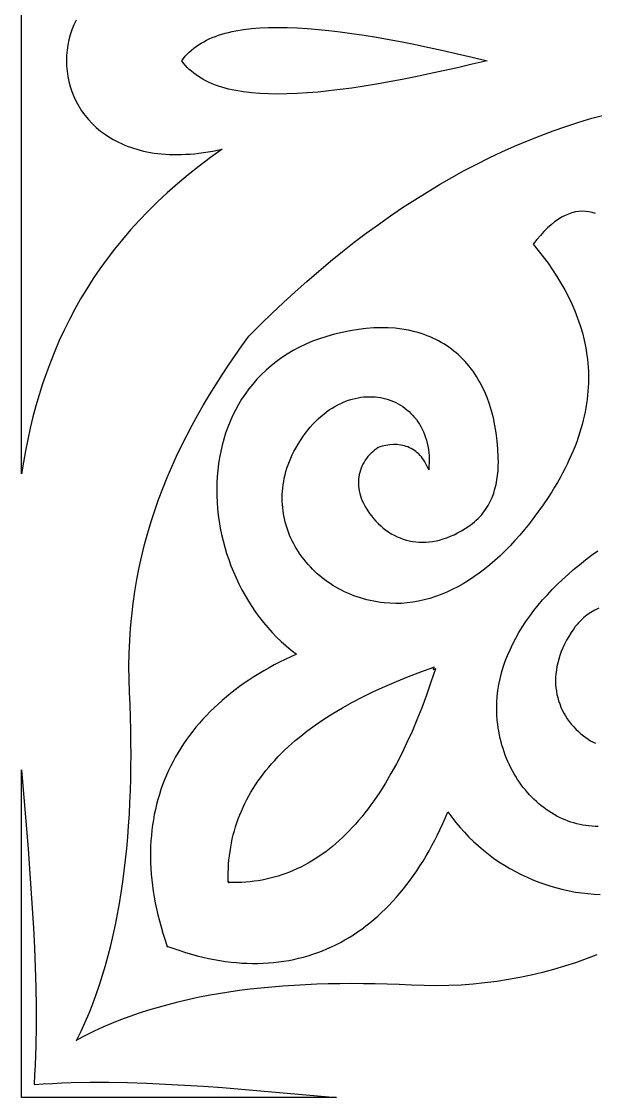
# Model space of a CAD drawing. Extents: x -375 to 375, y -1025 to 1025.
# Drawn here: x -275 to -231.8, y -312.1 to -231.1 of the extents above; entities that cross this region are included whole.
import ezdxf

# ---------------------------------------------------------------- set-up
doc = ezdxf.new("R2010")
doc.units = 0
doc.layers.add('LAYER_1', color=18, linetype='CONTINUOUS')

msp = doc.modelspace()

# ---------------------------------------------------------------- linework, layer by layer
at = {"layer": 'LAYER_1'}
for points in [[(-270.892, -231.03), (-271.063, -231.393), (-271.212, -231.764), (-271.338, -232.142), (-271.441, -232.525), (-271.521, -232.912), (-271.579, -233.303), (-271.613, -233.696), (-271.624, -234.09), (-271.624, -234.091), (-271.624, -234.091), (-271.613, -234.485), (-271.579, -234.878), (-271.521, -235.269), (-271.441, -235.656), (-271.338, -236.04), (-271.212, -236.417), (-271.063, -236.788), (-270.892, -237.152), (-270.697, -237.506), (-270.48, -237.851), (-270.239, -238.185), (-269.976, -238.507), (-269.69, -238.816), (-269.381, -239.11), (-269.049, -239.39), (-268.694, -239.653), (-268.508, -239.778), (-268.316, -239.898), (-268.118, -240.014), (-267.915, -240.125), (-267.706, -240.232), (-267.492, -240.333), (-267.271, -240.429), (-267.045, -240.519), (-266.813, -240.604), (-266.576, -240.684), (-266.332, -240.758), (-266.083, -240.826), (-265.829, -240.888), (-265.568, -240.944), (-265.302, -240.993), (-265.03, -241.037), (-264.753, -241.073), (-264.469, -241.103), (-264.18, -241.126), (-263.885, -241.142), (-263.585, -241.151), (-263.278, -241.153), (-262.966, -241.148), (-262.649, -241.135), (-262.325, -241.114), (-261.996, -241.086), (-261.661, -241.049), (-261.321, -241.005), (-260.974, -240.952), (-260.622, -240.892), (-260.265, -240.822), (-259.901, -240.744), (-260.792, -241.382), (-261.651, -242.029), (-262.478, -242.685), (-263.273, -243.351), (-264.037, -244.027), (-264.771, -244.711), (-265.474, -245.404), (-266.149, -246.106), (-266.795, -246.817), (-267.412, -247.536), (-268.002, -248.263), (-268.565, -248.998), (-269.101, -249.742), (-269.612, -250.493), (-270.097, -251.252), (-270.557, -252.018), (-270.993, -252.792), (-271.405, -253.573), (-271.794, -254.362), (-272.16, -255.157), (-272.505, -255.958), (-272.828, -256.767), (-273.13, -257.581), (-273.412, -258.402), (-273.674, -259.23), (-273.916, -260.063), (-274.14, -260.902), (-274.346, -261.747), (-274.535, -262.597), (-274.706, -263.452), (-274.861, -264.313), (-275, -265.179), (-275, -203.005)], [(-231.735, -301.39), (-232.535, -301.693), (-233.344, -301.977), (-234.161, -302.242), (-234.987, -302.486), (-235.822, -302.71), (-236.667, -302.912), (-237.521, -303.093), (-238.386, -303.252), (-239.26, -303.388), (-240.144, -303.501), (-241.039, -303.59), (-241.945, -303.656), (-242.861, -303.697), (-243.789, -303.712), (-244.728, -303.702), (-245.678, -303.667), (-246.592, -303.625), (-247.499, -303.593), (-248.399, -303.569), (-249.293, -303.555), (-250.179, -303.551), (-251.058, -303.556), (-251.929, -303.572), (-252.793, -303.597), (-253.649, -303.633), (-254.497, -303.68), (-255.337, -303.737), (-256.168, -303.805), (-256.991, -303.884), (-257.806, -303.975), (-258.612, -304.078), (-259.409, -304.192), (-260.197, -304.318), (-260.976, -304.456), (-261.745, -304.607), (-262.505, -304.77), (-263.256, -304.946), (-263.996, -305.135), (-264.727, -305.337), (-265.447, -305.553), (-266.157, -305.782), (-266.856, -306.025), (-267.545, -306.282), (-268.223, -306.554), (-268.89, -306.839), (-269.546, -307.14), (-270.191, -307.455), (-270.825, -307.785), (-270.88, -307.844), (-270.871, -307.825), (-270.891, -307.833), (-270.833, -307.775), (-270.516, -307.116), (-270.213, -306.446), (-269.925, -305.763), (-269.65, -305.069), (-269.389, -304.363), (-269.142, -303.647), (-268.909, -302.919), (-268.688, -302.18), (-268.481, -301.431), (-268.287, -300.671), (-268.105, -299.901), (-267.936, -299.12), (-267.779, -298.33), (-267.634, -297.529), (-267.501, -296.719), (-267.38, -295.899), (-267.27, -295.07), (-267.172, -294.231), (-267.085, -293.384), (-267.008, -292.527), (-266.943, -291.662), (-266.888, -290.788), (-266.843, -289.906), (-266.809, -289.015), (-266.784, -288.117), (-266.769, -287.21), (-266.764, -286.296), (-266.769, -285.374), (-266.782, -284.445), (-266.804, -283.508), (-266.836, -282.565), (-266.875, -281.614), (-266.91, -280.625), (-266.919, -279.648), (-266.904, -278.683), (-266.865, -277.73), (-266.802, -276.788), (-266.716, -275.857), (-266.607, -274.936), (-266.477, -274.027), (-266.324, -273.128), (-266.15, -272.239), (-265.955, -271.36), (-265.74, -270.491), (-265.506, -269.631), (-265.251, -268.781), (-264.978, -267.94), (-264.687, -267.108), (-264.377, -266.284), (-264.05, -265.469), (-263.706, -264.662), (-263.345, -263.863), (-262.969, -263.072), (-262.577, -262.289), (-262.169, -261.512), (-261.747, -260.743), (-261.311, -259.981), (-260.861, -259.225), (-260.397, -258.476), (-259.921, -257.733), (-259.433, -256.996), (-258.933, -256.265), (-258.421, -255.539), (-257.899, -254.819), (-257.034, -253.954), (-256.166, -253.11), (-255.293, -252.285), (-254.417, -251.48), (-253.536, -250.695), (-252.651, -249.93), (-251.762, -249.185), (-250.869, -248.461), (-249.972, -247.758), (-249.071, -247.075), (-248.165, -246.412), (-247.256, -245.771), (-246.341, -245.15), (-245.423, -244.551), (-244.5, -243.972), (-243.573, -243.415), (-242.642, -242.879), (-241.706, -242.365), (-240.765, -241.872), (-239.821, -241.401), (-238.871, -240.952), (-237.917, -240.524), (-236.959, -240.119), (-235.996, -239.736), (-235.028, -239.375), (-234.056, -239.036), (-233.079, -238.72), (-232.097, -238.426), (-231.111, -238.155)], [(-231.828, -245.588), (-232.078, -245.512), (-232.33, -245.458), (-232.582, -245.428), (-232.836, -245.42), (-233.091, -245.436), (-233.347, -245.475), (-233.604, -245.539), (-233.863, -245.627), (-234.122, -245.74), (-234.383, -245.877), (-234.645, -246.039), (-234.909, -246.227), (-235.174, -246.441), (-235.44, -246.68), (-235.707, -246.946), (-235.976, -247.238), (-236.246, -247.557), (-236.518, -247.903), (-236.132, -248.374), (-235.76, -248.851), (-235.403, -249.336), (-235.062, -249.827), (-234.736, -250.326), (-234.428, -250.831), (-234.138, -251.343), (-233.867, -251.862), (-233.616, -252.388), (-233.384, -252.922), (-233.175, -253.462), (-232.987, -254.01), (-232.822, -254.565), (-232.681, -255.127), (-232.564, -255.696), (-232.472, -256.273), (-232.437, -256.564), (-232.407, -256.857), (-232.385, -257.152), (-232.369, -257.448), (-232.36, -257.747), (-232.359, -258.047), (-232.364, -258.35), (-232.377, -258.654), (-232.397, -258.96), (-232.424, -259.268), (-232.459, -259.577), (-232.502, -259.889), (-232.553, -260.203), (-232.611, -260.518), (-232.677, -260.835), (-232.752, -261.155), (-232.834, -261.476), (-232.925, -261.799), (-233.024, -262.124), (-233.132, -262.451), (-233.248, -262.78), (-233.373, -263.111), (-233.507, -263.444), (-233.65, -263.778), (-233.801, -264.115), (-233.962, -264.454), (-234.132, -264.794), (-234.311, -265.137), (-234.5, -265.482), (-234.698, -265.828), (-234.906, -266.177), (-235.123, -266.527), (-235.448, -267.031), (-235.779, -267.523), (-236.116, -268.002), (-236.459, -268.468), (-236.808, -268.921), (-237.162, -269.36), (-237.522, -269.786), (-237.887, -270.197), (-238.257, -270.594), (-238.631, -270.976), (-239.011, -271.343), (-239.395, -271.694), (-239.783, -272.029), (-240.175, -272.347), (-240.571, -272.649), (-240.971, -272.934), (-241.375, -273.202), (-241.781, -273.452), (-242.191, -273.684), (-242.604, -273.897), (-243.02, -274.091), (-243.438, -274.267), (-243.859, -274.423), (-244.282, -274.559), (-244.707, -274.675), (-245.134, -274.77), (-245.563, -274.845), (-245.993, -274.898), (-246.425, -274.93), (-246.858, -274.939), (-247.291, -274.927), (-247.726, -274.892), (-247.99, -274.861), (-248.252, -274.823), (-248.511, -274.778), (-248.767, -274.725), (-249.02, -274.665), (-249.271, -274.599), (-249.518, -274.526), (-249.761, -274.446), (-250.001, -274.359), (-250.238, -274.266), (-250.471, -274.167), (-250.7, -274.062), (-250.925, -273.95), (-251.146, -273.833), (-251.363, -273.71), (-251.575, -273.581), (-251.784, -273.447), (-251.987, -273.307), (-252.186, -273.162), (-252.38, -273.012), (-252.57, -272.857), (-252.754, -272.697), (-252.933, -272.533), (-253.107, -272.363), (-253.275, -272.189), (-253.438, -272.011), (-253.596, -271.829), (-253.748, -271.642), (-253.893, -271.451), (-254.033, -271.257), (-254.167, -271.059), (-254.294, -270.857), (-254.416, -270.652), (-254.53, -270.443), (-254.639, -270.231), (-254.74, -270.016), (-254.835, -269.798), (-254.922, -269.577), (-255.003, -269.353), (-255.076, -269.127), (-255.143, -268.898), (-255.201, -268.667), (-255.253, -268.434), (-255.296, -268.198), (-255.332, -267.961), (-255.36, -267.722), (-255.38, -267.481), (-255.391, -267.238), (-255.395, -266.994), (-255.39, -266.749), (-255.377, -266.502), (-255.355, -266.254), (-255.324, -266.006), (-255.284, -265.756), (-255.236, -265.506), (-255.178, -265.255), (-255.111, -265.004), (-255.035, -264.752), (-254.949, -264.501), (-254.854, -264.249), (-254.749, -263.997), (-254.634, -263.745), (-254.51, -263.494), (-254.375, -263.243), (-254.204, -262.951), (-254.028, -262.671), (-253.848, -262.403), (-253.664, -262.147), (-253.475, -261.904), (-253.283, -261.672), (-253.088, -261.452), (-252.889, -261.244), (-252.687, -261.048), (-252.483, -260.863), (-252.276, -260.69), (-252.066, -260.528), (-251.855, -260.377), (-251.643, -260.237), (-251.428, -260.108), (-251.213, -259.99), (-250.996, -259.882), (-250.779, -259.786), (-250.562, -259.7), (-250.344, -259.624), (-250.126, -259.558), (-249.909, -259.503), (-249.692, -259.458), (-249.476, -259.422), (-249.261, -259.397), (-249.047, -259.381), (-248.835, -259.375), (-248.625, -259.378), (-248.416, -259.391), (-248.21, -259.413), (-248.007, -259.445), (-247.806, -259.485), (-247.609, -259.534), (-247.415, -259.592), (-247.224, -259.659), (-247.037, -259.734), (-246.854, -259.818), (-246.676, -259.91), (-246.502, -260.011), (-246.333, -260.12), (-246.169, -260.237), (-246.011, -260.361), (-245.858, -260.494), (-245.711, -260.634), (-245.569, -260.782), (-245.435, -260.937), (-245.307, -261.1), (-245.185, -261.27), (-245.071, -261.447), (-244.964, -261.632), (-244.865, -261.823), (-244.773, -262.021), (-244.69, -262.225), (-244.615, -262.437), (-244.549, -262.654), (-244.491, -262.879), (-244.443, -263.109), (-244.403, -263.345), (-244.374, -263.588), (-244.354, -263.837), (-244.345, -264.091), (-244.346, -264.351), (-244.357, -264.617), (-244.379, -264.888), (-244.442, -264.724), (-244.51, -264.569), (-244.583, -264.421), (-244.662, -264.28), (-244.746, -264.147), (-244.835, -264.021), (-244.928, -263.903), (-245.026, -263.792), (-245.128, -263.688), (-245.234, -263.591), (-245.344, -263.502), (-245.457, -263.42), (-245.574, -263.345), (-245.694, -263.276), (-245.817, -263.215), (-245.943, -263.161), (-246.072, -263.114), (-246.202, -263.074), (-246.335, -263.04), (-246.47, -263.013), (-246.745, -262.98), (-247.025, -262.973), (-247.309, -262.992), (-247.595, -263.038), (-247.881, -263.108), (-248.166, -263.204), (-248.313, -263.303), (-248.454, -263.408), (-248.588, -263.519), (-248.715, -263.636), (-248.835, -263.758), (-248.948, -263.886), (-249.053, -264.018), (-249.15, -264.156), (-249.24, -264.298), (-249.321, -264.444), (-249.394, -264.595), (-249.459, -264.75), (-249.515, -264.908), (-249.562, -265.07), (-249.6, -265.235), (-249.629, -265.404), (-249.649, -265.575), (-249.659, -265.749), (-249.659, -265.925), (-249.649, -266.104), (-249.629, -266.284), (-249.599, -266.467), (-249.559, -266.651), (-249.507, -266.837), (-249.445, -267.023), (-249.372, -267.211), (-249.288, -267.399), (-249.192, -267.588), (-249.084, -267.777), (-248.965, -267.967), (-248.834, -268.156), (-248.691, -268.345), (-248.524, -268.548), (-248.351, -268.742), (-248.172, -268.926), (-247.986, -269.1), (-247.795, -269.263), (-247.598, -269.415), (-247.396, -269.557), (-247.188, -269.687), (-246.975, -269.807), (-246.757, -269.914), (-246.534, -270.01), (-246.307, -270.094), (-246.075, -270.166), (-245.839, -270.225), (-245.599, -270.272), (-245.355, -270.306), (-245.108, -270.326), (-244.857, -270.334), (-244.603, -270.327), (-244.345, -270.307), (-244.085, -270.273), (-243.822, -270.225), (-243.557, -270.163), (-243.289, -270.085), (-243.019, -269.993), (-242.747, -269.886), (-242.474, -269.763), (-242.199, -269.625), (-241.922, -269.472), (-241.644, -269.302), (-241.365, -269.116), (-241.086, -268.913), (-240.938, -268.796), (-240.798, -268.674), (-240.665, -268.548), (-240.538, -268.419), (-240.418, -268.286), (-240.304, -268.15), (-240.096, -267.869), (-239.911, -267.576), (-239.749, -267.272), (-239.61, -266.96), (-239.49, -266.64), (-239.391, -266.313), (-239.309, -265.981), (-239.245, -265.645), (-239.198, -265.307), (-239.165, -264.966), (-239.146, -264.626), (-239.14, -264.286), (-239.145, -263.949), (-239.173, -263.316), (-239.223, -262.703), (-239.296, -262.109), (-239.391, -261.534), (-239.508, -260.978), (-239.647, -260.443), (-239.806, -259.928), (-239.986, -259.433), (-240.187, -258.959), (-240.294, -258.73), (-240.407, -258.505), (-240.525, -258.287), (-240.647, -258.073), (-240.775, -257.865), (-240.907, -257.662), (-241.044, -257.465), (-241.186, -257.273), (-241.332, -257.087), (-241.483, -256.906), (-241.639, -256.731), (-241.799, -256.561), (-241.964, -256.396), (-242.133, -256.238), (-242.307, -256.085), (-242.485, -255.938), (-242.667, -255.796), (-242.854, -255.66), (-243.045, -255.53), (-243.24, -255.406), (-243.439, -255.287), (-243.643, -255.175), (-243.85, -255.068), (-244.062, -254.967), (-244.277, -254.873), (-244.497, -254.784), (-244.72, -254.701), (-244.948, -254.624), (-245.179, -254.553), (-245.414, -254.489), (-245.895, -254.378), (-246.391, -254.292), (-246.901, -254.231), (-247.426, -254.196), (-247.964, -254.186), (-248.515, -254.202), (-249.079, -254.243), (-249.656, -254.312), (-250.282, -254.412), (-250.887, -254.533), (-251.472, -254.674), (-252.037, -254.834), (-252.581, -255.013), (-253.106, -255.21), (-253.612, -255.425), (-254.097, -255.657), (-254.564, -255.906), (-255.011, -256.17), (-255.438, -256.45), (-255.847, -256.745), (-256.237, -257.054), (-256.608, -257.377), (-256.961, -257.713), (-257.295, -258.062), (-257.611, -258.422), (-257.909, -258.795), (-258.188, -259.178), (-258.45, -259.572), (-258.694, -259.975), (-258.92, -260.388), (-259.129, -260.81), (-259.32, -261.24), (-259.494, -261.677), (-259.651, -262.122), (-259.792, -262.573), (-259.915, -263.03), (-260.022, -263.492), (-260.112, -263.96), (-260.186, -264.431), (-260.243, -264.907), (-260.284, -265.385), (-260.31, -265.866), (-260.319, -266.349), (-260.313, -266.834), (-260.292, -267.32), (-260.255, -267.806), (-260.202, -268.291), (-260.135, -268.776), (-260.052, -269.26), (-259.955, -269.742), (-259.842, -270.222), (-259.716, -270.698), (-259.574, -271.171), (-259.419, -271.64), (-259.249, -272.105), (-259.065, -272.564), (-258.868, -273.018), (-258.656, -273.465), (-258.431, -273.905), (-258.193, -274.338), (-257.941, -274.763), (-257.676, -275.179), (-257.397, -275.587), (-257.106, -275.984), (-256.802, -276.372), (-256.486, -276.748), (-256.156, -277.114), (-255.815, -277.467), (-255.461, -277.808), (-255.095, -278.136), (-254.717, -278.451), (-254.328, -278.751), (-254.755, -278.947), (-255.175, -279.148), (-255.587, -279.354), (-255.991, -279.566), (-256.388, -279.783), (-256.776, -280.005), (-257.157, -280.233), (-257.53, -280.465), (-257.894, -280.703), (-258.251, -280.946), (-258.599, -281.194), (-258.94, -281.448), (-259.272, -281.706), (-259.595, -281.969), (-259.911, -282.237), (-260.218, -282.51), (-260.516, -282.788), (-260.806, -283.071), (-261.088, -283.359), (-261.361, -283.651), (-261.625, -283.948), (-261.88, -284.25), (-262.127, -284.556), (-262.365, -284.867), (-262.594, -285.183), (-262.814, -285.503), (-263.026, -285.828), (-263.228, -286.157), (-263.421, -286.49), (-263.605, -286.828), (-263.78, -287.17), (-263.946, -287.517), (-264.102, -287.868), (-264.249, -288.223), (-264.387, -288.583), (-264.515, -288.946), (-264.634, -289.314), (-264.743, -289.686), (-264.843, -290.061), (-264.933, -290.441), (-265.013, -290.825), (-265.084, -291.213), (-265.144, -291.605), (-265.195, -292), (-265.236, -292.4), (-265.268, -292.803), (-265.289, -293.21), (-265.3, -293.621), (-265.301, -294.036), (-265.292, -294.454), (-265.272, -294.875), (-265.243, -295.301), (-265.203, -295.73), (-265.152, -296.162), (-265.092, -296.598), (-265.021, -297.037), (-264.939, -297.48), (-264.847, -297.926), (-264.744, -298.376), (-264.63, -298.828), (-264.506, -299.284), (-264.371, -299.743), (-264.225, -300.206), (-264.068, -300.671), (-264.108, -300.712), (-264.09, -300.713), (-264.079, -300.714), (-264.069, -300.707), (-264.065, -300.718), (-264.053, -300.723), (-264.06, -300.733), (-264.06, -300.738), (-264.055, -300.738), (-264.045, -300.73), (-264.042, -300.743), (-264.03, -300.747), (-264.037, -300.758), (-264.036, -300.77), (-264.036, -300.789), (-263.996, -300.747), (-263.549, -300.91), (-263.104, -301.061), (-262.663, -301.202), (-262.225, -301.331), (-261.789, -301.449), (-261.357, -301.556), (-260.929, -301.652), (-260.503, -301.737), (-260.081, -301.811), (-259.662, -301.874), (-259.246, -301.927), (-258.834, -301.968), (-258.425, -301.999), (-258.02, -302.019), (-257.618, -302.029), (-257.22, -302.028), (-256.825, -302.016), (-256.434, -301.994), (-256.046, -301.962), (-255.662, -301.919), (-255.282, -301.866), (-254.905, -301.803), (-254.532, -301.729), (-254.163, -301.646), (-253.798, -301.552), (-253.437, -301.448), (-253.08, -301.335), (-252.726, -301.211), (-252.377, -301.078), (-252.031, -300.935), (-251.69, -300.782), (-251.353, -300.619), (-251.019, -300.447), (-250.69, -300.265), (-250.366, -300.073), (-250.045, -299.872), (-249.729, -299.662), (-249.417, -299.442), (-249.109, -299.213), (-248.806, -298.975), (-248.507, -298.727), (-248.212, -298.47), (-247.922, -298.205), (-247.637, -297.93), (-247.356, -297.646), (-247.079, -297.353), (-246.807, -297.051), (-246.54, -296.741), (-246.278, -296.421), (-246.02, -296.093), (-245.767, -295.757), (-245.519, -295.411), (-245.276, -295.057), (-245.037, -294.695), (-244.803, -294.324), (-244.575, -293.944), (-244.351, -293.557), (-244.132, -293.161), (-243.919, -292.757), (-243.71, -292.344), (-243.507, -291.924), (-243.308, -291.495), (-243.115, -291.058), (-242.927, -290.614), (-242.639, -291.019), (-242.336, -291.412), (-242.021, -291.793), (-241.693, -292.161), (-241.353, -292.516), (-241.002, -292.858), (-240.64, -293.188), (-240.267, -293.504), (-239.885, -293.807), (-239.494, -294.096), (-239.093, -294.372), (-238.685, -294.634), (-238.269, -294.882), (-237.846, -295.117), (-237.416, -295.337), (-236.98, -295.542), (-236.538, -295.733), (-236.092, -295.91), (-235.641, -296.072), (-235.187, -296.219), (-234.728, -296.351), (-234.267, -296.467), (-233.804, -296.569), (-233.339, -296.655), (-232.873, -296.725), (-232.406, -296.779), (-231.939, -296.818), (-231.472, -296.841)], [(-231.626, -291.723), (-231.86, -291.719), (-232.093, -291.707), (-232.325, -291.686), (-232.555, -291.657), (-232.783, -291.62), (-233.009, -291.575), (-233.234, -291.522), (-233.456, -291.46), (-233.676, -291.392), (-233.893, -291.315), (-234.108, -291.231), (-234.321, -291.14), (-234.53, -291.042), (-234.737, -290.936), (-234.941, -290.823), (-235.141, -290.704), (-235.339, -290.578), (-235.533, -290.445), (-235.723, -290.306), (-235.91, -290.161), (-236.094, -290.009), (-236.273, -289.851), (-236.448, -289.688), (-236.62, -289.518), (-236.787, -289.343), (-236.95, -289.162), (-237.108, -288.975), (-237.262, -288.784), (-237.411, -288.587), (-237.555, -288.385), (-237.694, -288.178), (-237.828, -287.966), (-237.957, -287.749), (-238.081, -287.528), (-238.199, -287.302), (-238.312, -287.072), (-238.419, -286.838), (-238.52, -286.6), (-238.616, -286.358), (-238.705, -286.111), (-238.788, -285.862), (-238.865, -285.608), (-238.936, -285.351), (-239, -285.091), (-239.057, -284.828), (-239.107, -284.561), (-239.151, -284.291), (-239.188, -284.019), (-239.217, -283.744), (-239.251, -283.292), (-239.263, -282.841), (-239.253, -282.391), (-239.223, -281.942), (-239.172, -281.494), (-239.1, -281.048), (-239.008, -280.604), (-238.897, -280.161), (-238.766, -279.721), (-238.616, -279.283), (-238.448, -278.848), (-238.261, -278.416), (-238.056, -277.986), (-237.833, -277.56), (-237.593, -277.136), (-237.336, -276.717), (-237.062, -276.301), (-236.771, -275.889), (-236.465, -275.48), (-236.143, -275.077), (-235.806, -274.677), (-235.453, -274.283), (-235.086, -273.893), (-234.705, -273.508), (-234.309, -273.128), (-233.9, -272.754), (-233.478, -272.385), (-233.042, -272.023), (-232.594, -271.666), (-232.134, -271.315), (-231.661, -270.971)], [(-231.593, -275.3), (-231.893, -275.446), (-232.184, -275.614), (-232.466, -275.806), (-232.737, -276.023), (-232.868, -276.141), (-232.995, -276.266), (-233.12, -276.398), (-233.24, -276.537), (-233.357, -276.683), (-233.471, -276.836), (-233.665, -277.127), (-233.844, -277.417), (-234.007, -277.706), (-234.155, -277.994), (-234.288, -278.281), (-234.406, -278.565), (-234.509, -278.848), (-234.597, -279.129), (-234.672, -279.408), (-234.732, -279.684), (-234.778, -279.957), (-234.811, -280.228), (-234.83, -280.496), (-234.836, -280.76), (-234.829, -281.021), (-234.809, -281.278), (-234.777, -281.532), (-234.732, -281.782), (-234.675, -282.027), (-234.606, -282.268), (-234.525, -282.505), (-234.433, -282.736), (-234.33, -282.963), (-234.215, -283.185), (-234.09, -283.401), (-233.954, -283.612), (-233.807, -283.817), (-233.65, -284.016), (-233.483, -284.208), (-233.307, -284.395), (-233.12, -284.575), (-232.925, -284.748), (-232.743, -284.897), (-232.561, -285.034), (-232.379, -285.158), (-232.197, -285.269), (-232.016, -285.369), (-231.835, -285.457)]]:
    msp.add_lwpolyline(points, dxfattribs=at)
for points in [[(-255.013, -231.587), (-254.27, -231.616), (-253.499, -231.664), (-252.701, -231.73), (-251.876, -231.815), (-251.025, -231.917), (-250.147, -232.037), (-249.243, -232.173), (-248.313, -232.326), (-247.357, -232.495), (-246.376, -232.68), (-245.371, -232.88), (-244.34, -233.094), (-243.285, -233.323), (-242.205, -233.565), (-241.102, -233.821), (-239.974, -234.089), (-239.973, -234.089), (-239.974, -234.09), (-239.974, -234.09), (-239.976, -234.091), (-239.974, -234.091), (-239.974, -234.091), (-239.973, -234.093), (-239.974, -234.093), (-241.102, -234.361), (-242.205, -234.617), (-243.285, -234.859), (-244.34, -235.088), (-245.371, -235.302), (-246.376, -235.502), (-247.357, -235.687), (-248.313, -235.856), (-249.243, -236.009), (-250.147, -236.145), (-251.025, -236.265), (-251.876, -236.367), (-252.701, -236.452), (-253.499, -236.518), (-254.27, -236.566), (-255.013, -236.595), (-255.729, -236.604), (-256.416, -236.593), (-257.076, -236.561), (-257.706, -236.509), (-258.308, -236.435), (-258.881, -236.34), (-259.156, -236.284), (-259.424, -236.223), (-259.685, -236.155), (-259.938, -236.082), (-260.184, -236.004), (-260.422, -235.919), (-260.653, -235.829), (-260.876, -235.732), (-261.091, -235.63), (-261.299, -235.522), (-261.499, -235.407), (-261.691, -235.286), (-261.876, -235.16), (-262.053, -235.026), (-262.222, -234.887), (-262.383, -234.741), (-262.537, -234.589), (-262.682, -234.43), (-262.82, -234.265), (-262.949, -234.093), (-262.95, -234.093), (-262.949, -234.091), (-262.95, -234.091), (-262.949, -234.09), (-262.95, -234.089), (-262.949, -234.089), (-262.82, -233.917), (-262.682, -233.752), (-262.537, -233.593), (-262.383, -233.441), (-262.222, -233.295), (-262.053, -233.155), (-261.876, -233.022), (-261.691, -232.895), (-261.499, -232.775), (-261.299, -232.66), (-261.091, -232.552), (-260.876, -232.449), (-260.653, -232.353), (-260.422, -232.263), (-260.184, -232.178), (-259.938, -232.099), (-259.685, -232.026), (-259.424, -231.959), (-259.156, -231.898), (-258.881, -231.842), (-258.308, -231.746), (-257.706, -231.673), (-257.076, -231.621), (-256.416, -231.589), (-255.729, -231.578)], [(-243.985, -279.729), (-243.972, -279.724), (-243.972, -279.729), (-243.991, -279.749), (-244.043, -279.913), (-243.885, -279.858), (-243.867, -279.839), (-243.862, -279.839), (-243.867, -279.852), (-243.855, -279.846), (-243.856, -279.851), (-243.874, -279.869), (-244.205, -280.874), (-244.547, -281.847), (-244.898, -282.787), (-245.259, -283.695), (-245.63, -284.57), (-246.011, -285.413), (-246.402, -286.224), (-246.803, -287.002), (-247.214, -287.748), (-247.634, -288.462), (-248.065, -289.143), (-248.506, -289.792), (-248.73, -290.104), (-248.956, -290.408), (-249.185, -290.704), (-249.416, -290.992), (-249.65, -291.272), (-249.887, -291.543), (-250.125, -291.807), (-250.367, -292.062), (-250.61, -292.31), (-250.857, -292.549), (-251.105, -292.78), (-251.357, -293.003), (-251.61, -293.218), (-251.866, -293.424), (-252.125, -293.623), (-252.386, -293.813), (-252.65, -293.995), (-252.916, -294.17), (-253.184, -294.336), (-253.455, -294.494), (-253.728, -294.643), (-254.004, -294.785), (-254.283, -294.919), (-254.563, -295.044), (-254.847, -295.161), (-255.132, -295.27), (-255.421, -295.371), (-255.711, -295.464), (-256.005, -295.549), (-256.3, -295.625), (-256.598, -295.694), (-256.899, -295.754), (-257.202, -295.806), (-257.507, -295.85), (-257.815, -295.886), (-258.126, -295.913), (-258.439, -295.933), (-258.754, -295.944), (-259.072, -295.947), (-259.392, -295.942), (-259.406, -295.959), (-259.406, -295.942), (-259.422, -295.942), (-259.406, -295.928), (-259.406, -295.896), (-259.437, -295.896), (-259.45, -295.913), (-259.45, -295.896), (-259.467, -295.896), (-259.451, -295.881), (-259.456, -295.548), (-259.453, -295.218), (-259.442, -294.889), (-259.423, -294.564), (-259.397, -294.241), (-259.362, -293.921), (-259.32, -293.603), (-259.27, -293.288), (-259.212, -292.975), (-259.146, -292.665), (-259.073, -292.357), (-258.991, -292.052), (-258.902, -291.75), (-258.805, -291.45), (-258.7, -291.153), (-258.587, -290.858), (-258.467, -290.566), (-258.338, -290.276), (-258.202, -289.989), (-258.058, -289.705), (-257.907, -289.423), (-257.747, -289.143), (-257.58, -288.867), (-257.404, -288.592), (-257.221, -288.321), (-257.03, -288.052), (-256.832, -287.785), (-256.625, -287.521), (-256.411, -287.26), (-256.189, -287.001), (-255.959, -286.745), (-255.721, -286.492), (-255.476, -286.241), (-255.222, -285.992), (-254.961, -285.746), (-254.692, -285.503), (-254.416, -285.262), (-254.131, -285.024), (-253.839, -284.789), (-253.539, -284.556), (-252.915, -284.097), (-252.261, -283.649), (-251.575, -283.212), (-250.858, -282.784), (-250.11, -282.367), (-249.33, -281.961), (-248.52, -281.564), (-247.678, -281.178), (-246.806, -280.803), (-245.902, -280.437), (-244.967, -280.082), (-244.002, -279.738), (-243.984, -279.718), (-243.979, -279.718)], [(-274.513, -293.415), (-274.398, -294.905), (-274.289, -296.394), (-274.19, -297.882), (-274.101, -299.369), (-274.026, -300.854), (-273.966, -302.336), (-273.925, -303.815), (-273.903, -305.29), (-273.903, -306.761), (-273.928, -308.227), (-273.95, -308.957), (-273.979, -309.687), (-274.015, -310.415), (-274.058, -311.141), (-273.361, -311.095), (-272.661, -311.058), (-271.96, -311.027), (-271.258, -311.004), (-269.85, -310.979), (-268.436, -310.978), (-267.018, -311.001), (-265.597, -311.044), (-264.173, -311.106), (-262.745, -311.184), (-261.316, -311.276), (-259.886, -311.38), (-258.455, -311.493), (-257.023, -311.613), (-251.307, -312.119), (-275, -312.119), (-275, -287.467)]]:
    msp.add_lwpolyline(points, close=True, dxfattribs=at)

doc.saveas('drawing.dxf')
